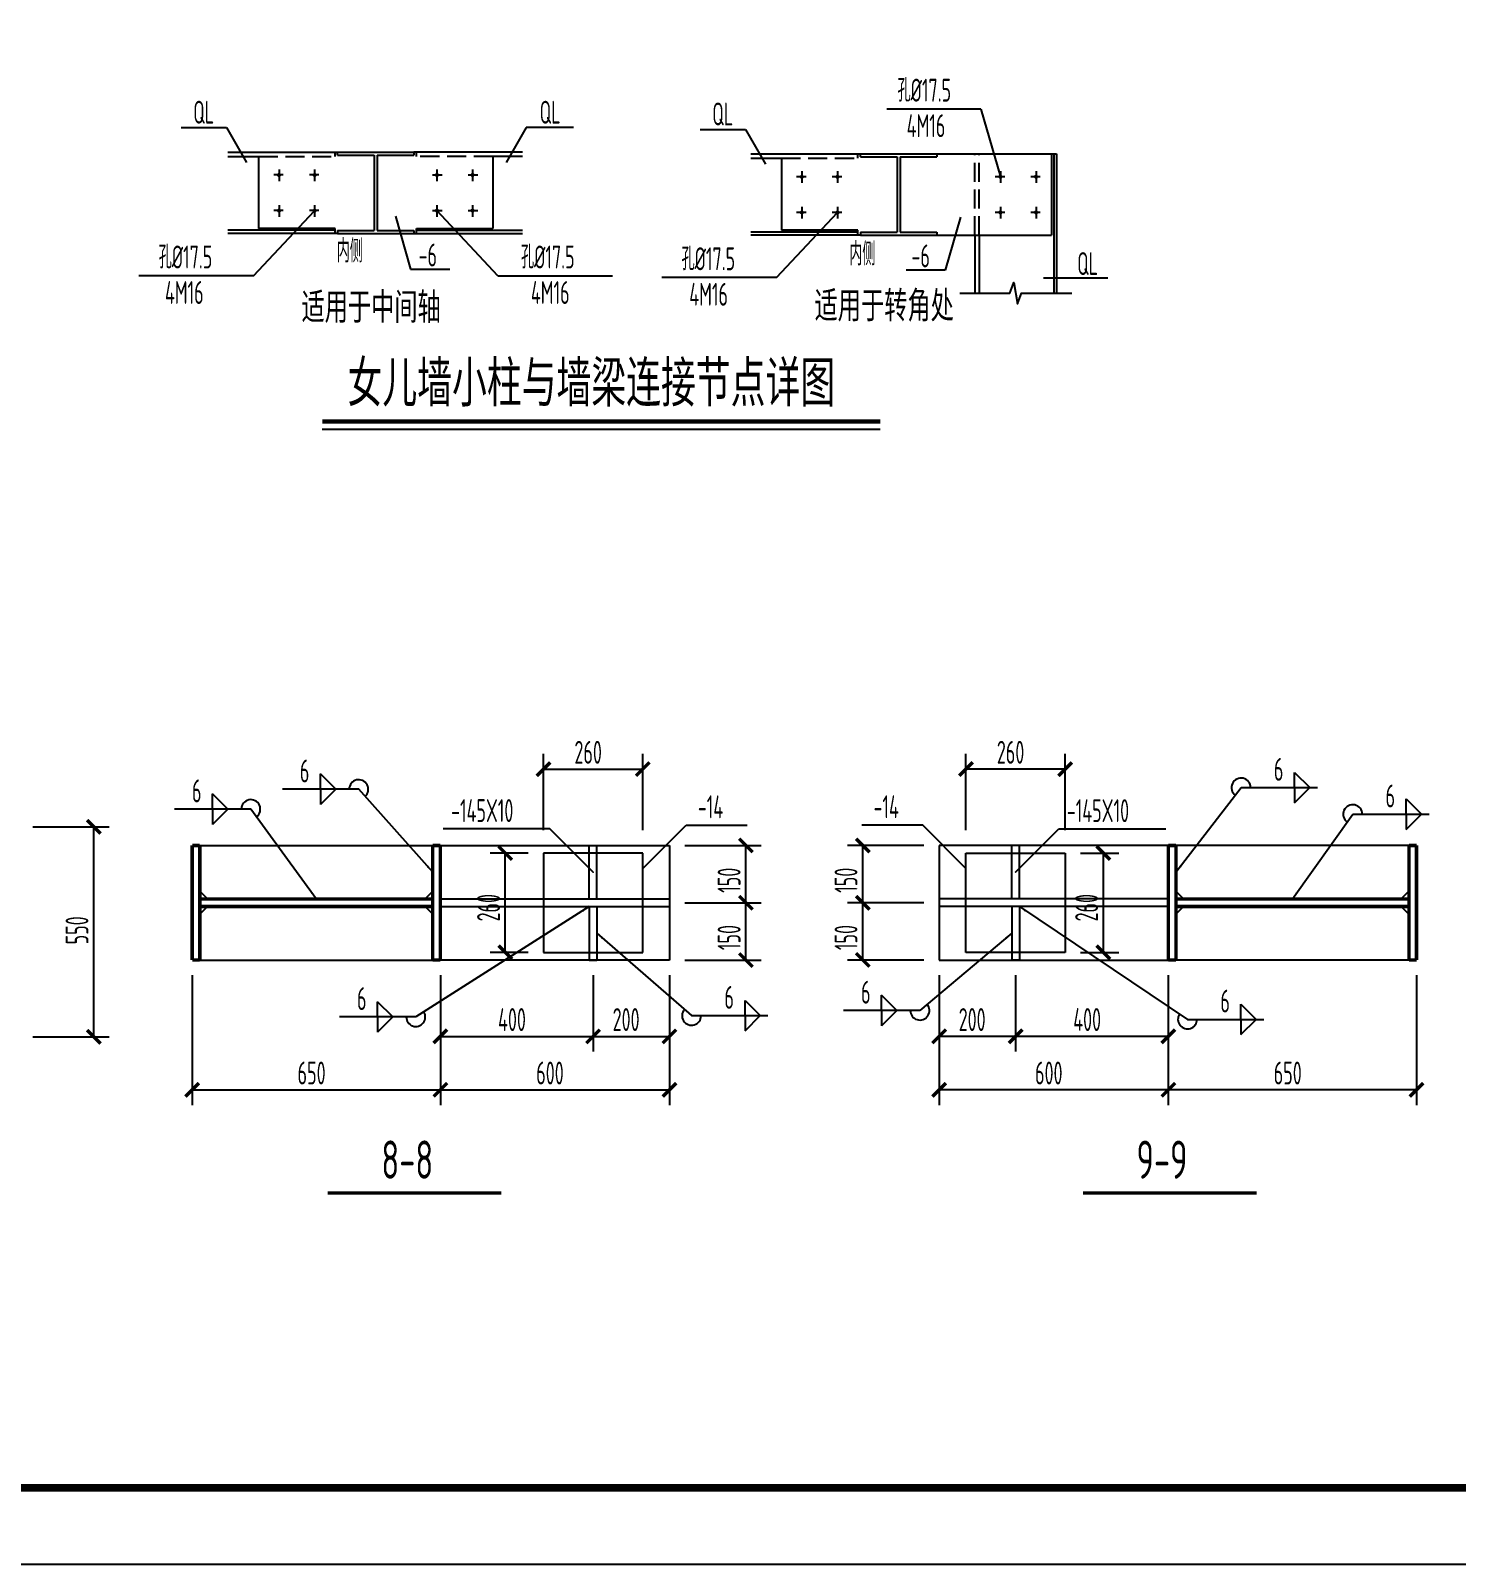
# Model space of a CAD drawing. Extents: x 9752569 to 9923256, y 1590558 to 2510207.
# Drawn here: x 9860284 to 9878950, y 1656270 to 1676354 of the extents above; entities that cross this region are included whole.
import ezdxf

# ---------------------------------------------------------------- set-up
doc = ezdxf.new("R2010")
doc.units = 0
doc.header["$LTSCALE"] = 1000
doc.header["$MEASUREMENT"] = 0
doc.linetypes.add('CONTINOUS', pattern=[0])
doc.linetypes.add('DASH', pattern=[0.35, 0.25, -0.1])
for name, color, linetype in [('10', 7, 'CONTINUOUS'), ('AXIS', 3, 'CONTINUOUS'), ('BOARD1', 2, 'CONTINOUS'), ('PUB_DIM', 3, 'CONTINUOUS'), ('PUB_TEXT', 7, 'CONTINUOUS'), ('PUB_TITLE', 4, 'CONTINUOUS'), ('一般文字', 6, 'CONTINUOUS'), ('尺寸标注', 86, 'CONTINUOUS'), ('水平支撑', 4, 'CONTINUOUS'), ('焊缝标注', 6, 'CONTINUOUS'), ('编号标注', 253, 'CONTINUOUS'), ('螺栓孔标注', 6, 'CONTINUOUS'), ('钢板标注', 6, 'CONTINUOUS')]:
    doc.layers.add(name, color=color, linetype=linetype)
doc.styles.add('_HZTXT', font='atssdeng.shx', dxfattribs={"width": 0.8, "bigfont": 'atssdchn.shx'})
doc.styles.add('TSSD_REIN', font='atssdeng.shx', dxfattribs={"width": 0.7, "bigfont": 'atssdchn.shx'})

msp = doc.modelspace()

# ---------------------------------------------------------------- linework, layer by layer
at = {"layer": '10', "ltscale": 0.1, "const_width": 45}
for points in [[(9864173.3, 1661134.1), (9866447, 1661134.1)], [(9874060.6, 1661134.1), (9876334.4, 1661134.1)]]:
    msp.add_lwpolyline(points, dxfattribs=at)
at = {"layer": 'AXIS'}
for p, q in [((9862865.8, 1674763.9, 4.6), (9864302, 1674763.9, 4.6)), ((9866723.6, 1674763.9, 4.6), (9865302, 1674763.9, 4.6)), ((9862865.8, 1674708.1, 4.6), (9863268.7, 1674708.1, 4.6)), ((9863268.7, 1674708.1, 4.6), (9863268.7, 1673763.9, 4.6)), ((9866335.3, 1674708.1, 4.6), (9866335.3, 1673763.9, 4.6)), ((9866723.6, 1674708.1, 4.6), (9866335.3, 1674708.1, 4.6)), ((9869711.4, 1674740.6, -146662.1), (9871147.6, 1674740.6, -146662.1)), ((9869711.4, 1674684.9, -146662.1), (9870114.2, 1674684.9, -146662.1)), ((9870114.2, 1674684.9, -146662.1), (9870114.2, 1673740.6, -146662.1)), ((9872147.6, 1674740.6, -146662.1), (9873647.6, 1674740.6, -146662.1)), ((9873647.6, 1674740.6, -146662.1), (9873647.6, 1673674, -146662.1)), ((9873647.6, 1674740.6, -146662.1), (9873714.2, 1674740.6, -146662.1)), ((9873682.3, 1674740.6, -146662.1), (9873682.3, 1672915.6, -146662.1)), ((9873714.2, 1674740.6, -146662.1), (9873714.2, 1672915.6, -146662.1)), ((9864268.7, 1673763.9, 4.6), (9863268.7, 1673763.9, 4.6)), ((9865335.3, 1673763.9, 4.6), (9866335.3, 1673763.9, 4.6)), ((9864268.7, 1673739.9, 4.6), (9862865.8, 1673739.9, 4.6)), ((9864302, 1673697.2, 4.6), (9862865.8, 1673697.2, 4.6)), ((9865302, 1673697.2, 4.6), (9866723.6, 1673697.2, 4.6)), ((9865335.3, 1673739.9, 4.6), (9866723.6, 1673739.9, 4.6)), ((9871114.2, 1673716.7, -146662.1), (9869711.4, 1673716.7, -146662.1)), ((9871147.6, 1673674, -146662.1), (9869711.4, 1673674, -146662.1)), ((9871114.2, 1673740.6, -146662.1), (9870114.2, 1673740.6, -146662.1)), ((9872147.6, 1673674, -146662.1), (9873647.6, 1673674, -146662.1)), ((9872647.6, 1673674, -146662.1), (9872647.6, 1672915.6, -146662.1)), ((9872704.7, 1673674, -146662.1), (9872704.7, 1672915.6, -146662.1))]:
    msp.add_line(p, q, dxfattribs=at)
at = {"layer": 'AXIS', "linetype": 'DASH'}
for p, q in [((9864268.7, 1674708.1, 4.6), (9864268.7, 1674763.9, 4.6)), ((9865335.3, 1674708.1, 4.6), (9865335.3, 1674763.9, 4.6)), ((9863268.7, 1674708.1, 4.6), (9864268.7, 1674708.1, 4.6)), ((9866335.3, 1674708.1, 4.6), (9865335.3, 1674708.1, 4.6)), ((9870114.2, 1674684.9, -146662.1), (9871114.2, 1674684.9, -146662.1)), ((9871114.2, 1674684.9, -146662.1), (9871114.2, 1674740.6, -146662.1)), ((9872647.6, 1673674, -146662.1), (9872647.6, 1674740.6, -146662.1)), ((9872704.7, 1673674, -146662.1), (9872704.7, 1674740.6, -146662.1)), ((9864268.7, 1673697.2, 4.6), (9864268.7, 1673763.9, 4.6)), ((9865335.3, 1673697.2, 4.6), (9865335.3, 1673763.9, 4.6)), ((9871114.2, 1673674, -146662.1), (9871114.2, 1673740.6, -146662.1))]:
    msp.add_line(p, q, dxfattribs=at)
at = {"layer": 'BOARD1'}
msp.add_line((9864100.4, 1671135.6), (9871408, 1671135.6), dxfattribs=at)
at = {"layer": 'PUB_DIM', "elevation": 4.6}
msp.add_lwpolyline([(9872447.6, 1672915.6), (9873105.9, 1672915.6), (9873156.8, 1673055.6), (9873206.2, 1672775.6), (9873255.9, 1672915.6), (9873914.2, 1672915.6)], dxfattribs=at)
at = {"layer": 'PUB_TITLE'}
msp.add_lwpolyline([(9811805.5, 1656270.4), (9895905.5, 1656270.4), (9895905.5, 1715670.4), (9811805.5, 1715670.4)], close=True, dxfattribs=at)
at = {"layer": 'PUB_TITLE', "const_width": 100}
msp.add_lwpolyline([(9814305.5, 1657270.4), (9894905.5, 1657270.4), (9894905.5, 1714670.4), (9814305.5, 1714670.4)], close=True, dxfattribs=at)
at = {"layer": '一般文字', "color": 2, "const_width": 54}
msp.add_lwpolyline([(9864100.4, 1671235.7), (9871408, 1671235.7)], dxfattribs=at)
at = {"layer": '尺寸标注'}
for p, q in [((9866998.3, 1665884.1), (9866998.3, 1666884.1)), ((9868298.3, 1665884.1), (9868298.3, 1666884.1)), ((9872529.2, 1665884.1), (9872529.2, 1666884.1)), ((9873829.2, 1665884.1), (9873829.2, 1666884.1)), ((9866998.3, 1666684.1), (9868298.3, 1666684.1)), ((9873829.2, 1666684.1), (9872529.2, 1666684.1)), ((9860310.6, 1665927.8), (9861310.6, 1665927.8)), ((9861110.6, 1663177.8), (9861110.6, 1665927.8)), ((9866798.3, 1665584.1), (9866298.3, 1665584.1)), ((9866498.3, 1664284.1), (9866498.3, 1665584.1)), ((9868848.3, 1665684.1), (9869848.3, 1665684.1)), ((9869648.3, 1664934.1), (9869648.3, 1665684.1)), ((9871979.2, 1665684.1), (9870979.2, 1665684.1)), ((9871179.2, 1664934.1), (9871179.2, 1665684.1)), ((9874029.2, 1665584.1), (9874529.2, 1665584.1)), ((9874329.2, 1664284.1), (9874329.2, 1665584.1)), ((9868848.3, 1664934.1), (9869848.3, 1664934.1)), ((9868848.3, 1664934.1), (9869848.3, 1664934.1)), ((9869648.3, 1664184.1), (9869648.3, 1664934.1)), ((9871979.2, 1664934.1), (9870979.2, 1664934.1)), ((9871979.2, 1664934.1), (9870979.2, 1664934.1)), ((9871179.2, 1664184.1), (9871179.2, 1664934.1)), ((9866798.3, 1664284.1), (9866298.3, 1664284.1)), ((9868848.3, 1664184.1), (9869848.3, 1664184.1)), ((9871979.2, 1664184.1), (9870979.2, 1664184.1)), ((9874029.2, 1664284.1), (9874529.2, 1664284.1)), ((9862398.3, 1663984.1), (9862398.3, 1662284.1)), ((9865648.3, 1663984.1), (9865648.3, 1662984.1)), ((9865648.3, 1663984.1), (9865648.3, 1662284.1)), ((9865648.3, 1663984.1), (9865648.3, 1662284.1)), ((9867648.3, 1663984.1), (9867648.3, 1662984.1)), ((9867648.3, 1663984.1), (9867648.3, 1662984.1)), ((9868648.3, 1663984.1), (9868648.3, 1662984.1)), ((9868648.3, 1663984.1), (9868648.3, 1662284.1)), ((9872179.2, 1663984.1), (9872179.2, 1662984.1)), ((9872179.2, 1663984.1), (9872179.2, 1662284.1)), ((9873179.2, 1663984.1), (9873179.2, 1662984.1)), ((9873179.2, 1663984.1), (9873179.2, 1662984.1)), ((9875179.2, 1663984.1), (9875179.2, 1662984.1)), ((9875179.2, 1663984.1), (9875179.2, 1662284.1)), ((9875179.2, 1663984.1), (9875179.2, 1662284.1)), ((9878429.2, 1663984.1), (9878429.2, 1662284.1)), ((9860310.6, 1663177.8), (9861310.6, 1663177.8)), ((9865648.3, 1663184.1), (9867648.3, 1663184.1)), ((9867648.3, 1663184.1), (9868648.3, 1663184.1)), ((9873179.2, 1663184.1), (9872179.2, 1663184.1)), ((9875179.2, 1663184.1), (9873179.2, 1663184.1)), ((9862398.3, 1662484.1), (9865648.3, 1662484.1)), ((9865648.3, 1662484.1), (9868648.3, 1662484.1)), ((9875179.2, 1662484.1), (9872179.2, 1662484.1)), ((9878429.2, 1662484.1), (9875179.2, 1662484.1))]:
    msp.add_line(p, q, dxfattribs=at)
at = {"layer": '尺寸标注', "const_width": 45}
for points in [[(9866909.9, 1666595.7), (9867086.6, 1666772.5)], [(9868209.9, 1666595.7), (9868386.6, 1666772.5)], [(9872440.8, 1666595.7), (9872617.6, 1666772.5)], [(9873740.8, 1666595.7), (9873917.6, 1666772.5)], [(9861022.3, 1666016.2), (9861199, 1665839.4)], [(9869559.9, 1665772.5), (9869736.6, 1665595.7)], [(9871090.8, 1665772.5), (9871267.6, 1665595.7)], [(9866409.9, 1665672.5), (9866586.6, 1665495.7)], [(9874240.8, 1665672.5), (9874417.6, 1665495.7)], [(9869559.9, 1665022.5), (9869736.6, 1664845.7)], [(9869559.9, 1665022.5), (9869736.6, 1664845.7)], [(9871090.8, 1665022.5), (9871267.6, 1664845.7)], [(9871090.8, 1665022.5), (9871267.6, 1664845.7)], [(9866409.9, 1664372.5), (9866586.6, 1664195.7)], [(9874240.8, 1664372.5), (9874417.6, 1664195.7)], [(9869559.9, 1664272.5), (9869736.6, 1664095.7)], [(9871090.8, 1664272.5), (9871267.6, 1664095.7)], [(9861022.3, 1663266.2), (9861199, 1663089.4)], [(9865559.9, 1663095.7), (9865736.6, 1663272.5)], [(9867559.9, 1663095.7), (9867736.6, 1663272.5)], [(9867559.9, 1663095.7), (9867736.6, 1663272.5)], [(9868559.9, 1663095.7), (9868736.6, 1663272.5)], [(9872090.8, 1663095.7), (9872267.6, 1663272.5)], [(9873090.8, 1663095.7), (9873267.6, 1663272.5)], [(9873090.8, 1663095.7), (9873267.6, 1663272.5)], [(9875090.8, 1663095.7), (9875267.6, 1663272.5)], [(9862309.9, 1662395.7), (9862486.6, 1662572.5)], [(9865559.9, 1662395.7), (9865736.6, 1662572.5)], [(9865559.9, 1662395.7), (9865736.6, 1662572.5)], [(9868559.9, 1662395.7), (9868736.6, 1662572.5)], [(9872090.8, 1662395.7), (9872267.6, 1662572.5)], [(9875090.8, 1662395.7), (9875267.6, 1662572.5)], [(9875090.8, 1662395.7), (9875267.6, 1662572.5)], [(9878340.8, 1662395.7), (9878517.6, 1662572.5)]]:
    msp.add_lwpolyline(points, dxfattribs=at)
at = {"layer": '尺寸标注', "color": 3, "const_width": 45}
for points in [[(9862498.3, 1665684.1), (9862398.3, 1665684.1)], [(9862398.3, 1665684.1), (9862398.3, 1664184.1)], [(9862498.3, 1664184.1), (9862498.3, 1665684.1)], [(9865648.3, 1665684.1), (9865548.3, 1665684.1)], [(9865548.3, 1665684.1), (9865548.3, 1664184.1)], [(9865648.3, 1664184.1), (9865648.3, 1665684.1)], [(9875179.2, 1664184.1), (9875179.2, 1665684.1)], [(9875179.2, 1665684.1), (9875279.2, 1665684.1)], [(9875279.2, 1665684.1), (9875279.2, 1664184.1)], [(9878329.2, 1664184.1), (9878329.2, 1665684.1)], [(9878329.2, 1665684.1), (9878429.2, 1665684.1)], [(9878429.2, 1665684.1), (9878429.2, 1664184.1)], [(9862498.3, 1664984.1), (9865548.3, 1664984.1)], [(9878329.2, 1664984.1), (9875279.2, 1664984.1)], [(9862498.3, 1664884.1), (9865548.3, 1664884.1)], [(9878329.2, 1664884.1), (9875279.2, 1664884.1)], [(9862398.3, 1664184.1), (9862498.3, 1664184.1)], [(9865548.3, 1664184.1), (9865648.3, 1664184.1)], [(9875279.2, 1664184.1), (9875179.2, 1664184.1)], [(9878429.2, 1664184.1), (9878329.2, 1664184.1)]]:
    msp.add_lwpolyline(points, dxfattribs=at)
at = {"layer": '水平支撑'}
for p, q in [((9864302, 1674723.9, 4.6), (9864302, 1674763.9, 4.6)), ((9864302, 1674763.9, 4.6), (9865302, 1674763.9, 4.6)), ((9865302, 1674763.9, 4.6), (9865302, 1674723.9, 4.6)), ((9864302, 1674723.9, 4.6), (9864782, 1674723.9, 4.6)), ((9864782, 1674723.9, 4.6), (9864782, 1673737.2, 4.6)), ((9864822, 1674723.9, 4.6), (9864822, 1673737.2, 4.6)), ((9864822, 1674723.9, 4.6), (9865302, 1674723.9, 4.6)), ((9871147.6, 1674740.6, -146662.1), (9872147.6, 1674740.6, -146662.1)), ((9871147.6, 1674700.6, -146662.1), (9871147.6, 1674740.6, -146662.1)), ((9871147.6, 1674700.6, -146662.1), (9871627.6, 1674700.6, -146662.1)), ((9871627.6, 1674700.6, -146662.1), (9871627.6, 1673714, -146662.1)), ((9871667.6, 1674700.6, -146662.1), (9872147.6, 1674700.6, -146662.1)), ((9871667.6, 1674700.6, -146662.1), (9871667.6, 1673714, -146662.1)), ((9872147.6, 1674740.6, -146662.1), (9872147.6, 1674700.6, -146662.1)), ((9863590.8, 1674463.9, 4.6), (9863465.9, 1674463.9, 4.6)), ((9863535.3, 1674537.6, 4.6), (9863535.3, 1674383.1, 4.6)), ((9864057.5, 1674463.9, 4.6), (9863932.6, 1674463.9, 4.6)), ((9864002, 1674537.6, 4.6), (9864002, 1674383.1, 4.6)), ((9865546.5, 1674463.9, 4.6), (9865671.4, 1674463.9, 4.6)), ((9865602, 1674537.6, 4.6), (9865602, 1674383.1, 4.6)), ((9866013.1, 1674463.9, 4.6), (9866138.1, 1674463.9, 4.6)), ((9866068.7, 1674537.6, 4.6), (9866068.7, 1674383.1, 4.6)), ((9870436.4, 1674440.6, -146662.1), (9870311.5, 1674440.6, -146662.1)), ((9870380.9, 1674514.3, -146662.1), (9870380.9, 1674359.8, -146662.1)), ((9870903.1, 1674440.6, -146662.1), (9870778.2, 1674440.6, -146662.1)), ((9870847.6, 1674514.3, -146662.1), (9870847.6, 1674359.8, -146662.1)), ((9873036.4, 1674440.6, -146662.1), (9872911.5, 1674440.6, -146662.1)), ((9872980.9, 1674514.3, -146662.1), (9872980.9, 1674359.8, -146662.1)), ((9873503.1, 1674440.6, -146662.1), (9873378.2, 1674440.6, -146662.1)), ((9873447.6, 1674514.3, -146662.1), (9873447.6, 1674359.8, -146662.1)), ((9863590.8, 1673997.2, 4.6), (9863465.9, 1673997.2, 4.6)), ((9863535.3, 1674070.9, 4.6), (9863535.3, 1673916.4, 4.6)), ((9864057.5, 1673997.2, 4.6), (9863932.6, 1673997.2, 4.6)), ((9864002, 1674070.9, 4.6), (9864002, 1673916.4, 4.6)), ((9865546.5, 1673997.2, 4.6), (9865671.4, 1673997.2, 4.6)), ((9865602, 1674070.9, 4.6), (9865602, 1673916.4, 4.6)), ((9866013.1, 1673997.2, 4.6), (9866138.1, 1673997.2, 4.6)), ((9866068.7, 1674070.9, 4.6), (9866068.7, 1673916.4, 4.6)), ((9870436.4, 1673974, -146662.1), (9870311.5, 1673974, -146662.1)), ((9870380.9, 1674047.6, -146662.1), (9870380.9, 1673893.2, -146662.1)), ((9870903.1, 1673974, -146662.1), (9870778.2, 1673974, -146662.1)), ((9870847.6, 1674047.6, -146662.1), (9870847.6, 1673893.2, -146662.1)), ((9873036.4, 1673974, -146662.1), (9872911.5, 1673974, -146662.1)), ((9872980.9, 1674047.6, -146662.1), (9872980.9, 1673893.2, -146662.1)), ((9873503.1, 1673974, -146662.1), (9873378.2, 1673974, -146662.1)), ((9873447.6, 1674047.6, -146662.1), (9873447.6, 1673893.2, -146662.1)), ((9864302, 1673737.2, 4.6), (9864782, 1673737.2, 4.6)), ((9864302, 1673737.2, 4.6), (9864302, 1673697.2, 4.6)), ((9864302, 1673697.2, 4.6), (9865302, 1673697.2, 4.6)), ((9864822, 1673737.2, 4.6), (9865302, 1673737.2, 4.6)), ((9865302, 1673737.2, 4.6), (9865302, 1673697.2, 4.6)), ((9871147.6, 1673714, -146662.1), (9871147.6, 1673674, -146662.1)), ((9871147.6, 1673714, -146662.1), (9871627.6, 1673714, -146662.1)), ((9871147.6, 1673674, -146662.1), (9872147.6, 1673674, -146662.1)), ((9871667.6, 1673714, -146662.1), (9872147.6, 1673714, -146662.1)), ((9872147.6, 1673714, -146662.1), (9872147.6, 1673674, -146662.1))]:
    msp.add_line(p, q, dxfattribs=at)
at = {"layer": '水平支撑', "const_width": 26.5}
for points, elevation in [([(9863535.3, 1674477.3, -1), (9863535.3, 1674450.5, -1)], 4.6), ([(9864002, 1674477.3, -1), (9864002, 1674450.5, -1)], 4.6), ([(9865602, 1674477.3, 1), (9865602, 1674450.5, 1)], 4.6), ([(9866068.7, 1674477.3, 1), (9866068.7, 1674450.5, 1)], 4.6), ([(9870380.9, 1674454.1, -1), (9870380.9, 1674427.2, -1)], -146662.1), ([(9870847.6, 1674454.1, -1), (9870847.6, 1674427.2, -1)], -146662.1), ([(9872980.9, 1674454.1, -1), (9872980.9, 1674427.2, -1)], -146662.1), ([(9873447.6, 1674454.1, -1), (9873447.6, 1674427.2, -1)], -146662.1), ([(9863535.3, 1674010.6, -1), (9863535.3, 1673983.8, -1)], 4.6), ([(9864002, 1674010.6, -1), (9864002, 1673983.8, -1)], 4.6), ([(9865602, 1674010.6, 1), (9865602, 1673983.8, 1)], 4.6), ([(9866068.7, 1674010.6, 1), (9866068.7, 1673983.8, 1)], 4.6), ([(9870380.9, 1673987.4, -1), (9870380.9, 1673960.6, -1)], -146662.1), ([(9870847.6, 1673987.4, -1), (9870847.6, 1673960.6, -1)], -146662.1), ([(9872980.9, 1673987.4, -1), (9872980.9, 1673960.6, -1)], -146662.1), ([(9873447.6, 1673987.4, -1), (9873447.6, 1673960.6, -1)], -146662.1)]:
    msp.add_lwpolyline(points, format="xyb", close=True, dxfattribs=dict(at, elevation=elevation))
at = {"layer": '焊缝标注'}
for p, q in [((9864278.8, 1666420.2), (9864078.8, 1666620.2)), ((9864078.8, 1666420.2), (9864078.8, 1666620.2)), ((9876831.8, 1666641.1), (9877031.8, 1666441.1)), ((9876831.8, 1666441.1), (9876831.8, 1666641.1)), ((9862865.7, 1666158.8), (9862665.7, 1666358.8)), ((9862665.7, 1666158.8), (9862665.7, 1666358.8)), ((9864578.8, 1666420.2), (9863578.8, 1666420.2)), ((9864278.8, 1666420.2), (9864078.8, 1666220.2)), ((9864078.8, 1666420.2), (9864078.8, 1666220.2)), ((9865548.3, 1665334.1), (9864578.8, 1666420.2)), ((9875279.2, 1665334.1), (9876131.8, 1666441.1)), ((9876131.8, 1666441.1), (9877131.8, 1666441.1)), ((9876831.8, 1666241.1), (9877031.8, 1666441.1)), ((9876831.8, 1666441.1), (9876831.8, 1666241.1)), ((9863165.7, 1666158.8), (9862165.7, 1666158.8)), ((9862865.7, 1666158.8), (9862665.7, 1665958.8)), ((9862665.7, 1666158.8), (9862665.7, 1665958.8)), ((9864023.3, 1664984.1), (9863165.7, 1666158.8)), ((9878293.8, 1666292.9), (9878493.8, 1666092.9)), ((9878293.8, 1666092.9), (9878293.8, 1666292.9)), ((9876804.2, 1664984.1), (9877593.8, 1666092.9)), ((9877593.8, 1666092.9), (9878593.8, 1666092.9)), ((9878293.8, 1665892.9), (9878493.8, 1666092.9)), ((9878293.8, 1666092.9), (9878293.8, 1665892.9)), ((9867598.3, 1664884.1), (9865326.2, 1663438.2)), ((9873229.2, 1664884.1), (9875430.5, 1663406.9)), ((9867698.3, 1664534.1), (9868937, 1663455.3)), ((9873129.2, 1664534.1), (9871925.9, 1663522.6)), ((9871625.9, 1663522.6), (9871425.9, 1663722.6)), ((9871425.9, 1663522.6), (9871425.9, 1663722.6)), ((9865026.2, 1663438.2), (9864826.2, 1663638.2)), ((9864826.2, 1663438.2), (9864826.2, 1663638.2)), ((9869637, 1663655.3), (9869837, 1663455.3)), ((9869637, 1663455.3), (9869637, 1663655.3)), ((9871925.9, 1663522.6), (9870925.9, 1663522.6)), ((9871625.9, 1663522.6), (9871425.9, 1663322.6)), ((9871425.9, 1663522.6), (9871425.9, 1663322.6)), ((9876130.5, 1663606.9), (9876330.5, 1663406.9)), ((9876130.5, 1663406.9), (9876130.5, 1663606.9)), ((9865326.2, 1663438.2), (9864326.2, 1663438.2)), ((9865026.2, 1663438.2), (9864826.2, 1663238.2)), ((9864826.2, 1663438.2), (9864826.2, 1663238.2)), ((9868937, 1663455.3), (9869937, 1663455.3)), ((9869637, 1663255.3), (9869837, 1663455.3)), ((9869637, 1663455.3), (9869637, 1663255.3)), ((9875430.5, 1663406.9), (9876430.5, 1663406.9)), ((9876130.5, 1663206.9), (9876330.5, 1663406.9)), ((9876130.5, 1663406.9), (9876130.5, 1663206.9))]:
    msp.add_line(p, q, dxfattribs=at)
at = {"layer": '焊缝标注', "color": 2}
for points in [[(9867598.3, 1664984.1), (9867598.3, 1665684.1)], [(9867598.3, 1665684.1), (9867698.3, 1665684.1)], [(9867698.3, 1664984.1), (9867698.3, 1665684.1)], [(9873129.2, 1664984.1), (9873129.2, 1665684.1)], [(9873229.2, 1665684.1), (9873129.2, 1665684.1)], [(9873229.2, 1664984.1), (9873229.2, 1665684.1)], [(9865648.3, 1664984.1), (9868648.3, 1664984.1)], [(9875179.2, 1664984.1), (9872179.2, 1664984.1)], [(9865648.3, 1664884.1), (9868648.3, 1664884.1)], [(9867598.3, 1664884.1), (9867598.3, 1664184.1)], [(9867698.3, 1664884.1), (9867698.3, 1664184.1)], [(9875179.2, 1664884.1), (9872179.2, 1664884.1)], [(9873129.2, 1664884.1), (9873129.2, 1664184.1)], [(9873229.2, 1664884.1), (9873229.2, 1664184.1)], [(9867598.3, 1664184.1), (9867698.3, 1664184.1)], [(9873229.2, 1664184.1), (9873129.2, 1664184.1)]]:
    msp.add_lwpolyline(points, dxfattribs=at)
at = {"layer": '焊缝标注'}
for centre, start, end in [((9864578.8, 1666420.2), 311.7539, 180.00001), ((9876131.8, 1666441.1), 0, 232.3958), ((9863165.7, 1666158.8), 306.13061, 180.00001), ((9877593.8, 1666092.9), 0, 234.54413), ((9868937, 1663455.3), 138.94755, 0), ((9871925.9, 1663522.6), 179.99999, 40.05244), ((9865326.2, 1663438.2), 179.99999, 32.47199), ((9875430.5, 1663406.9), 146.13574, 0)]:
    msp.add_arc(centre, 125, start, end, dxfattribs=at)
for points in [[(9865548.3, 1665334.1), (9865492.9, 1665418.7), (9865470.5, 1665398.7)], [(9875279.2, 1665334.1), (9875352.1, 1665404.2), (9875328.3, 1665422.5)], [(9864023.3, 1664984.1), (9863976.4, 1665073.7), (9863952.2, 1665056)], [(9876804.2, 1664984.1), (9876874.4, 1665056.9), (9876850, 1665074.3)], [(9867598.3, 1664884.1), (9867505.8, 1664843.1), (9867521.9, 1664817.8)], [(9873229.2, 1664884.1), (9873303.9, 1664815.9), (9873320.6, 1664840.9)], [(9867698.3, 1664534.1), (9867763.8, 1664457.1), (9867783.5, 1664479.8)], [(9873129.2, 1664534.1), (9873043, 1664481.3), (9873062.3, 1664458.3)]]:
    msp.add_solid(points, dxfattribs=at)
at = {"layer": '编号标注', "color": 2}
for points in [[(9862498.3, 1665684.1), (9865548.3, 1665684.1)], [(9865648.3, 1665684.1), (9868648.3, 1665684.1)], [(9865648.3, 1664184.1), (9865648.3, 1665684.1)], [(9868298.3, 1665584.1), (9866998.3, 1665584.1)], [(9866998.3, 1665584.1), (9866998.3, 1664284.1)], [(9868298.3, 1664284.1), (9868298.3, 1665584.1)], [(9868648.3, 1665684.1), (9868648.3, 1664184.1)], [(9875179.2, 1665684.1), (9872179.2, 1665684.1)], [(9872179.2, 1665684.1), (9872179.2, 1664184.1)], [(9872529.2, 1664284.1), (9872529.2, 1665584.1)], [(9872529.2, 1665584.1), (9873829.2, 1665584.1)], [(9873829.2, 1665584.1), (9873829.2, 1664284.1)], [(9875179.2, 1664184.1), (9875179.2, 1665684.1)], [(9878329.2, 1665684.1), (9875279.2, 1665684.1)], [(9862498.3, 1665084.1), (9862598.3, 1664984.1)], [(9865548.3, 1665084.1), (9865448.3, 1664984.1)], [(9875279.2, 1665084.1), (9875379.2, 1664984.1)], [(9878329.2, 1665084.1), (9878229.2, 1664984.1)], [(9862498.3, 1664784.1), (9862598.3, 1664884.1)], [(9865548.3, 1664784.1), (9865448.3, 1664884.1)], [(9875279.2, 1664784.1), (9875379.2, 1664884.1)], [(9878329.2, 1664784.1), (9878229.2, 1664884.1)], [(9862498.3, 1664184.1), (9865548.3, 1664184.1)], [(9868648.3, 1664184.1), (9865648.3, 1664184.1)], [(9866998.3, 1664284.1), (9868298.3, 1664284.1)], [(9872179.2, 1664184.1), (9875179.2, 1664184.1)], [(9873829.2, 1664284.1), (9872529.2, 1664284.1)], [(9878329.2, 1664184.1), (9875279.2, 1664184.1)]]:
    msp.add_lwpolyline(points, dxfattribs=at)
at = {"layer": '螺栓孔标注', "color": 0}
for p, q in [((9872723.5, 1675327.1, -146662.1), (9871494.3, 1675327.1, -146662.1)), ((9872723.5, 1675327.1, -146662.1), (9872980.9, 1674440.6, -146662.1)), ((9862253.9, 1675084.5, 4.6), (9862845.7, 1675084.5, 4.6)), ((9862845.7, 1675084.5, 4.6), (9863108.2, 1674628.2, 4.6)), ((9866773.4, 1675084.5, 4.6), (9866510.9, 1674628.2, 4.6)), ((9867389.3, 1675084.5, 4.6), (9866773.4, 1675084.5, 4.6)), ((9869049.9, 1675061.2, -146662.1), (9869641.8, 1675061.2, -146662.1)), ((9869641.8, 1675061.2, -146662.1), (9869904.3, 1674605, -146662.1)), ((9863203, 1673142.7, 4.6), (9864002, 1673995.9, 4.6)), ((9866401, 1673142.7, 4.6), (9865602, 1673997.2, 4.6)), ((9870048.5, 1673119.4, -146662.1), (9870847.6, 1673972.6, -146662.1)), ((9865059.8, 1673925.7, 4.6), (9865258.9, 1673231.5, 4.6)), ((9872458.3, 1673913.7, 4.6), (9872259.2, 1673219.5, 4.6)), ((9865258.9, 1673231.5, 4.6), (9865772.3, 1673231.5, 4.6)), ((9872259.2, 1673219.5, 4.6), (9871745.7, 1673219.5, 4.6)), ((9863203, 1673142.7, 4.6), (9861701.3, 1673142.7, 4.6)), ((9866401, 1673142.7, 4.6), (9867902.7, 1673142.7, 4.6)), ((9870048.5, 1673119.4, -146662.1), (9868546.9, 1673119.4, -146662.1)), ((9874388.9, 1673114.6, -146662.1), (9873544.8, 1673114.6, -146662.1))]:
    msp.add_line(p, q, dxfattribs=at)
at = {"layer": '钢板标注'}
for p, q in [((9868298.3, 1665384.1), (9868864.2, 1665949.6)), ((9868864.2, 1665949.6), (9869664.2, 1665949.6)), ((9871964.2, 1665950.5), (9871164.2, 1665950.5)), ((9872529.2, 1665384.1), (9871964.2, 1665950.5)), ((9867083.3, 1665900.5), (9865683.3, 1665900.5)), ((9867648.3, 1665334.1), (9867083.3, 1665900.5)), ((9873179.2, 1665334.1), (9873745.1, 1665899.6)), ((9873745.1, 1665899.6), (9875145.1, 1665899.6))]:
    msp.add_line(p, q, dxfattribs=at)
at = {"layer": '钢板标注', "const_width": 10}
for points in [[(9867653.3, 1665334.1, 1), (9867643.3, 1665334.1, 1), (9867653.3, 1665334.1, 1)], [(9868303.3, 1665384.1, 1), (9868293.3, 1665384.1, 1), (9868303.3, 1665384.1, 1)], [(9872534.2, 1665384.1, 1), (9872524.2, 1665384.1, 1), (9872534.2, 1665384.1, 1)], [(9873184.2, 1665334.1, 1), (9873174.2, 1665334.1, 1), (9873184.2, 1665334.1, 1)]]:
    msp.add_lwpolyline(points, format="xyb", dxfattribs=at)

# ---------------------------------------------------------------- texts
at = {"layer": '10', "ltscale": 0.1, "style": 'TSSD_REIN', "width": 0.65}
for s, p in [('8-8', (9864875.3, 1661319.6)), ('9-9', (9874762.6, 1661319.6))]:
    msp.add_text(s, height=500, dxfattribs=at).set_placement(p)
at = {"layer": 'PUB_TEXT', "style": 'TSSD_REIN', "width": 0.8}
for s, p in [('适用于中间轴', (9863829, 1672527.5, 4.6)), ('适用于转角处', (9870546.7, 1672546.4, -146662.1))]:
    msp.add_text(s, height=400, dxfattribs=at).set_placement(p)
at = {"layer": '一般文字', "color": 7, "style": 'TSSD_REIN', "width": 0.8}
msp.add_text('女儿墙小柱与墙梁连接节点详图', height=600, dxfattribs=at).set_placement((9864432.4, 1671432.2))
at = {"layer": '尺寸标注', "style": 'TSSD_REIN', "width": 0.6}
for s, p in [('260', (9867403.3, 1666754.1)), ('260', (9872934.2, 1666754.1)), ('400', (9866403.3, 1663254.1)), ('200', (9867903.3, 1663254.1)), ('200', (9872434.2, 1663254.1)), ('400', (9873934.2, 1663254.1)), ('650', (9863778.3, 1662554.1)), ('600', (9866903.3, 1662554.1)), ('600', (9873434.2, 1662554.1)), ('650', (9876559.2, 1662554.1))]:
    msp.add_text(s, height=300, dxfattribs=at).set_placement(p)
for s, p in [('150', (9869578.3, 1665064.1)), ('150', (9871109.2, 1665064.1)), ('260', (9866428.3, 1664689.1)), ('260', (9874259.2, 1664689.1)), ('550', (9861040.6, 1664388.4)), ('150', (9869578.3, 1664314.1)), ('150', (9871109.2, 1664314.1))]:
    msp.add_text(s, height=300, rotation=90, dxfattribs=at).set_placement(p)
at = {"layer": '焊缝标注', "style": 'TSSD_REIN', "width": 0.6}
for p in [(9863808.8, 1666510.2), (9876561.8, 1666531.1), (9862395.7, 1666248.8), (9878023.8, 1666182.9), (9871155.9, 1663612.6), (9864556.2, 1663528.2), (9869366.9, 1663545.3), (9875860.6, 1663496.9)]:
    msp.add_text('6', height=300, dxfattribs=at).set_placement(p)
at = {"layer": '螺栓孔标注', "color": 0, "style": '_HZTXT', "width": 0.6}
for s, p in [('孔%%C17.5', (9871633.8, 1675424.5, -146662.1)), ('QL', (9862412.6, 1675136.1, 4.6)), ('QL', (9866948.2, 1675136.1, 4.6)), ('QL', (9869208.6, 1675112.8, -146662.1)), ('4M16', (9871753.1, 1674959.6, -146662.1)), ('孔%%C17.5', (9861960.2, 1673240, 4.6)), ('内侧', (9864290.7, 1673319, 4.6)), ('-6', (9865362.7, 1673266.5, 4.6)), ('孔%%C17.5', (9866704.2, 1673240, 4.6)), ('内侧', (9871002.1, 1673280.5, -146662.1)), ('-6', (9871816.1, 1673254.4, 4.6)), ('孔%%C17.5', (9868805.7, 1673216.8, -146662.1)), ('QL', (9873986.4, 1673153.9, -146662.1)), ('4M16', (9862041.7, 1672775.1, 4.6)), ('4M16', (9866833.1, 1672775.1, 4.6)), ('4M16', (9868906.8, 1672751.9, -146662.1))]:
    msp.add_text(s, height=300, dxfattribs=at).set_placement(p)
at = {"layer": '钢板标注', "style": 'TSSD_REIN', "width": 0.6}
for s, p in [('-14', (9869019.2, 1666039.6)), ('-14', (9871319.2, 1666040.5)), ('-145X10', (9865788.3, 1665990.5)), ('-145X10', (9873850.1, 1665989.6))]:
    msp.add_text(s, height=300, dxfattribs=at).set_placement(p)

doc.saveas('drawing.dxf')
